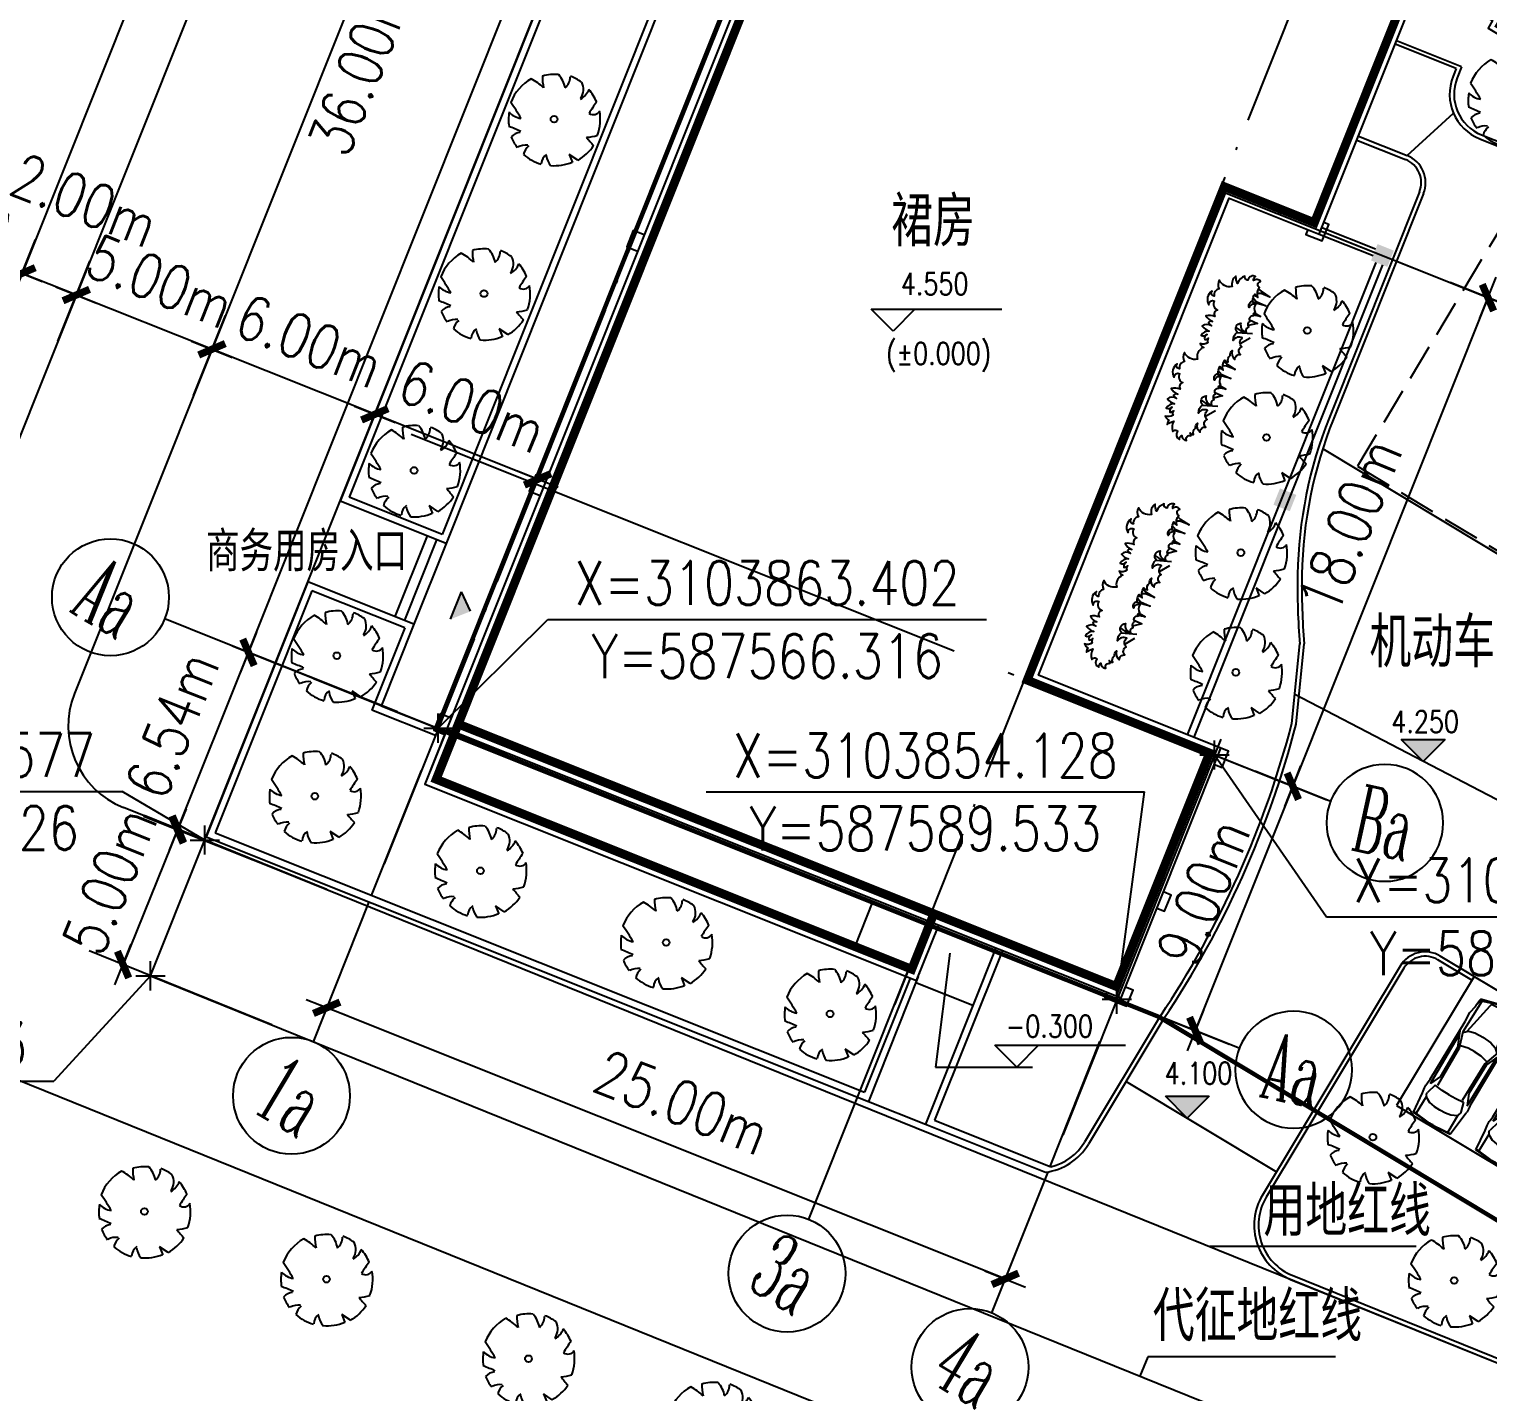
# Model space of a CAD drawing. Extents: x 587464241 to 587770505, y 3103794303 to 3104004303.
# Drawn here: x 587552317 to 587602225, y 3103840699 to 3103887316 of the extents above; entities that cross this region are included whole.
import ezdxf
from ezdxf.enums import TextEntityAlignment as Align

# ---------------------------------------------------------------- set-up
doc = ezdxf.new("R2010")
doc.units = 0
doc.header["$LTSCALE"] = 5000
doc.header["$MEASUREMENT"] = 0
doc.linetypes.add('DASH', pattern=[0.35, 0.25, -0.1])
doc.linetypes.add('DOTE', pattern=[2.42, 2, -0.2, 0.02, -0.2])
doc.layers.get('0').update_dxf_attribs({"linetype": 'CONTINUOUS'})
doc.layers.get('DEFPOINTS').update_dxf_attribs({"linetype": 'CONTINUOUS'})
for name, color, linetype in [('ARDIM', 4, 'CONTINUOUS'), ('AXIS', 3, 'CONTINUOUS'), ('AXIS_TEXT', 7, 'CONTINUOUS'), ('COLUMN', 7, 'CONTINUOUS'), ('DOTE', 4, 'DOTE'), ('GROUND', 2, 'CONTINUOUS'), ('LSVEHICLE', 1, 'CONTINUOUS'), ('PUB_DIM', 3, 'CONTINUOUS'), ('ROOF', 6, 'CONTINUOUS'), ('TEXT', 4, 'CONTINUOUS'), ('红线', 1, 'CONTINUOUS'), ('绿化', 3, 'CONTINUOUS'), ('花坛', 2, 'CONTINUOUS'), ('道路', 2, 'CONTINUOUS')]:
    doc.layers.add(name, color=color, linetype=linetype)
doc.styles.add('_DIMFONT', font='TXT.shx')
doc.styles.add('COMPLEX', font='COMPLEX')
doc.styles.add('DIM_FONT', font='SIMPLEX.shx', dxfattribs={"width": 0.8})
doc.styles.add('HZZ', font='SimSun.ttf', dxfattribs={"width": 0.8})
doc.dimstyles.new('AXIS500_M', dxfattribs={"dimscale": 5, "dimtxt": 300, "dimasz": 1, "dimexe": 250, "dimexo": 300, "dimgap": 150, "dimtad": 1, "dimlfac": 0.001, "dimzin": 0, "dimdsep": 46, "dimtxsty": 'DIM_FONT', "dimblk": '_DIMX', "dimcen": 0.09, "dimse1": 1, "dimse2": 1, "dimclrt": 7, "dimadec": 0, "dimazin": 0, "dimtfac": 1, "dimtdec": 0, "dimtix": 1, "dimtmove": 2, "dimatfit": 3, "dimldrblk": '_DIMX', "dimfxl": 0, "dimtolj": 1, "dimtzin": 0, "dimarcsym": 0})

# ---------------------------------------------------------------- blocks, each defined once
blk = doc.blocks.new('_FZH')
blk.add_solid([(-0.5, -0.5), (0.5, -0.5), (-0.5, 0.5), (0.5, 0.5)])
blk = doc.blocks.new('_DIMX')
blk.add_line((-150, 0), (150, 0))
at = {"const_width": 50}
blk.add_lwpolyline([(-70, -70), (70, 70)], dxfattribs=at)
blk = doc.blocks.new('*D53')
at = {"color": 0, "linetype": 'ByBlock'}
for p, q in [((587562499, 3103857889), (587556246, 3103860418)), ((587557405, 3103859949), (587555530, 3103855314)), ((587557407, 3103859954), (587557409, 3103859959)), ((587560624, 3103853253), (587554371, 3103855782)), ((587555528, 3103855309), (587555526, 3103855304))]:
    blk.add_line(p, q, dxfattribs=at)
at = {"layer": 'DEFPOINTS', "color": 0, "linetype": 'ByBlock'}
for p in [(587563890, 3103857326), (587555530, 3103855314), (587562014, 3103852691)]:
    blk.add_point(p, dxfattribs=at)
at = {"color": 0, "linetype": 'ByBlock', "xscale": 5, "yscale": 5, "zscale": 5}
for p, rotation in [((587557405, 3103859949), 247.9761475941721), ((587555530, 3103855314), 67.97614759417209)]:
    blk.add_blockref('_DIMX', p, dxfattribs=dict(at, rotation=rotation))
at = {"color": 7, "linetype": 'ByBlock', "insert": (587555077, 3103858194), "char_height": 1500, "attachment_point": 5, "rotation": 67.9761, "style": 'DIM_FONT'}
blk.add_mtext('\\A1;5.00m', dxfattribs=at)
blk = doc.blocks.new('*D52')
at = {"color": 0, "linetype": 'ByBlock'}
for p, q in [((587564923, 3103863958), (587558659, 3103866460)), ((587557394, 3103859921), (587559820, 3103865996)), ((587559822, 3103866001), (587559824, 3103866006)), ((587562497, 3103857883), (587556233, 3103860385)), ((587557392, 3103859916), (587557390, 3103859912))]:
    blk.add_line(p, q, dxfattribs=at)
at = {"layer": 'DEFPOINTS', "color": 0, "linetype": 'ByBlock'}
for p in [(587559820, 3103865996), (587566316, 3103863402), (587563890, 3103857326)]:
    blk.add_point(p, dxfattribs=at)
at = {"color": 0, "linetype": 'ByBlock', "xscale": 5, "yscale": 5, "zscale": 5}
for p, rotation in [((587559820, 3103865996), 248.2267451361063), ((587557394, 3103859921), 68.22674513610633)]:
    blk.add_blockref('_DIMX', p, dxfattribs=dict(at, rotation=rotation))
at = {"color": 7, "linetype": 'ByBlock', "insert": (587557214, 3103863515), "char_height": 1500, "attachment_point": 5, "rotation": 68.2267, "style": 'DIM_FONT'}
blk.add_mtext('\\A1;6.54m', dxfattribs=at)
blk = doc.blocks.new('SHRUB_E6')
blk.add_lwpolyline([(-705.3, 172.7, 0.149477), (-726.6, 171.8, -0.113097), (-700.5, 151.6, 0.23559), (-745.1, 134.9, -0.524071), (-733.8, 114.6, 0.530216), (-763.9, 91.3, -0.337629), (-743.6, 90.6, 0.418039), (-754.1, 60.5, -0.674625), (-726.6, 52.5, 0.400032), (-716.3, 61.5, 0.2609), (-716.3, 43.8, -0.343735), (-686.3, 48.4, -0.24835), (-661.5, 50.2, 0.338127), (-693.2, 21.3, -0.482654), (-662.1, 7.9, -0.57845), (-627.8, 17.6, -0.468158), (-590, 33.4, 0.395181), (-618.2, 65.9, -0.229308), (-576.8, 65.9, -0.637156), (-532, 67.7, 0.467961), (-558.4, 27.2, -0.452123), (-532, 28.1, -0.44764), (-505.6, 33.4, -0.698107), (-475.7, 29.9, -0.615036), (-458.9, 29, -0.296198), (-426.4, 43.9, 0.452032), (-451.9, 65, -0.483142), (-417.6, 62.4, -0.168971), (-385.1, 68.5, 0.219754), (-393, 49.2, -0.241528), (-349, 61.5, 0.2609), (-349, 43.8, -0.343735), (-319, 48.4, -0.24835), (-294.2, 50.2, 0.338127), (-325.9, 21.3, -0.482654), (-294.8, 7.9, -0.57845), (-260.5, 17.6, -0.468158), (-222.7, 33.4, 0.395181), (-250.9, 65.9, -0.229308), (-209.5, 65.9, -0.637156), (-164.7, 67.7, 0.467961), (-191, 27.2, -0.452123), (-164.7, 28.1, -0.44764), (-138.3, 33.4, -0.698107), (-108.4, 29.9, -0.615036), (-91.6, 29, -0.296198), (-59.1, 43.9, 0.452032), (-84.6, 65, -0.483142), (-50.3, 62.4, -0.168971), (-17.8, 68.5, 0.219754), (-25.7, 49.2, -0.241528), (18.3, 61.5, -0.674625), (45.8, 69.5, 0.418039), (35.3, 99.6, -0.337629), (55.6, 100.3, 0.530216), (25.5, 123.6, -0.524071), (36.8, 143.9, 0.23559), (-7.8, 160.6, -0.113097), (18.3, 180.8, 0.330676), (-31.7, 175.4, -0.351057), (-29.9, 241.8, 0.28363), (-66.7, 224.7, 0.415579), (-106.3, 231, -0.618255), (-90.1, 249.9, 0.417199), (-152.1, 236.4, -0.588209), (-126, 220.2, 0.50106), (-156.6, 189.7, 0.534816), (-188.9, 187.9, 0.136662), (-203.3, 226.5, 0.188325), (-214.1, 187.9, 0.350753), (-226.6, 203.2, 0.071071), (-233.8, 184.3, 0.341466), (-253.6, 221.1, 0.155387), (-259.9, 182.5, 0.305177), (-294, 207.7, 0.315893), (-277.8, 185.2, 0.393188), (-303.9, 184.3, 0.100817), (-290.4, 171.8, 0.365578), (-309.3, 166.4, -0.272763), (-329, 196, 0.253461), (-338, 172.7, 0.407151), (-349, 180.8, 0.330676), (-399, 175.4, -0.351057), (-397.2, 241.8, 0.28363), (-434.1, 224.7, 0.415579), (-473.6, 231, -0.618255), (-457.4, 249.9, 0.417199), (-519.4, 236.4, -0.588209), (-493.3, 220.2, 0.50106), (-523.9, 189.7, 0.534816), (-556.2, 187.9, 0.136662), (-570.6, 226.5, 0.188325), (-581.4, 187.9, 0.350753), (-593.9, 203.2, 0.071071), (-601.1, 184.3, 0.341466), (-620.9, 221.1, 0.155387), (-627.2, 182.5, 0.305177), (-661.3, 207.7, 0.315893), (-645.1, 185.2, 0.393188), (-671.2, 184.3, 0.100817), (-657.7, 171.8, 0.365578), (-676.6, 166.4, -0.272763), (-696.3, 196, 0.253461)], format="xyb", close=True)
for points in [[(-578.8, 66.8), (-552.3, 0)], [(-560.2, 80.4), (-567.1, 37.5)], [(-403.9, 67.8), (-412.7, 48.4), (-412, 0), (-420.9, 46.9), (-422.8, 67.8)], [(-211.5, 66.8), (-185, 0)], [(-192.9, 80.4), (-199.8, 37.5)], [(-36.6, 67.8), (-45.4, 48.4), (-44.7, 0), (-53.6, 46.9), (-55.5, 67.8)], [(-575.6, 0), (-619.4, 30.2)], [(-501.3, 38.6), (-500.6, 0), (-527.7, 33.1)], [(-462.9, 33.4), (-465.6, 0), (-473.9, 32.1)], [(-356.9, 62.5), (-361.4, 47.6), (-367.3, 0), (-370.3, 43.2), (-377.2, 59.1)], [(-208.3, 0), (-252.1, 30.2)], [(-134, 38.6), (-133.3, 0), (-160.3, 33.1)], [(-95.6, 33.4), (-98.3, 0), (-106.6, 32.1)], [(10.4, 62.5), (6, 47.6), (0, 0), (-3, 43.2), (-9.9, 59.1)]]:
    blk.add_lwpolyline(points)
blk = doc.blocks.new('M_F13')
for p, q in [((-515, 179), (-397, 193)), ((-484, 239), (-484, 239)), ((-397, 193), (-484, 239))]:
    blk.add_line(p, q)
blk.add_circle((-3, 3), 38.2)
for centre, radius, start, end in [((-8, 3), 532, 89.3321, 114.3856), ((-175, 449), 193, 352.0775, 26.6128), ((-85, 589), 202, 304.1868, 338.5411), ((-8, 3), 531, 62.8767, 77.7021), ((-8, 3), 527, 126.0751, 153.6245), ((-356, 208), 224, 48.5203, 80.5151), ((-325, 399), 130, 343.6555, 39.76), ((80, 476), 154, 315.8454, 359.7651), ((-244, 1929), 1632, 285.4397, 290.7099), ((-8, 3), 523, 31.4098, 49.4752), ((-8, 3), 537, 160.8426, 187.275), ((412, 44), 234, 83.5323, 121.6544), ((959, 2091), 1965, 250.0865, 256.3451), ((-8, 3), 534, 340.3307, 19.43), ((-610, -942), 880, 77.3728, 85.4649), ((-5, -500), 587, 134.7782, 147.3315), ((-8, 3), 524, 200.8103, 231.4392), ((-251, -396), 87.2, 97.741, 188.8107), ((-1350, -519), 1108, 2.9465, 10.9238), ((-8, 3), 514, 305.394, 326.2464), ((358, 465), 656, 266.7455, 282.0146), ((0, -631), 545, 39.6536, 53.993), ((-8, 3), 522, 243.1498, 261.8356), ((125, -442), 220, 160.6009, 199.3991), ((100, -357), 178, 186.1912, 248.4952), ((-8, 3), 527, 274.7236, 290.3277), ((296, -376), 163, 170.6314, 220.6278), ((325, -118), 300, 230.4582, 263.1093)]:
    blk.add_arc(centre, radius, start, end)
at = {"width": 0.8, "flags": 9}
for tag, p in [('XSIZE', (-62, 12)), ('YSIZE', (9, 6))]:
    blk.add_attdef(tag, p, '', height=0.2, dxfattribs=at)
blk = doc.blocks.new('_DIMZB1')
blk.add_line((0, 0), (3000, 0))
at = {"style": '_DIMFONT', "width": 0.8}
for tag, p in [('X=', (1500, 250)), ('Y=', (1500, -250))]:
    blk.add_attdef(tag, text='', height=300, dxfattribs=at).set_placement(p, align=Align.MIDDLE)
blk = doc.blocks.new('*D46')
at = {"color": 0, "linetype": 'ByBlock'}
for p, q in [((587563512, 3103872561), (587564606, 3103875301)), ((587564138, 3103874142), (587564134, 3103874144)), ((587569716, 3103871914), (587564143, 3103874140)), ((587569085, 3103870334), (587570180, 3103873075)), ((587569721, 3103871912), (587569725, 3103871910))]:
    blk.add_line(p, q, dxfattribs=at)
at = {"layer": 'DEFPOINTS', "color": 0, "linetype": 'ByBlock'}
for p in [(587564143, 3103874140), (587562956, 3103871168), (587568529, 3103868941)]:
    blk.add_point(p, dxfattribs=at)
at = {"color": 0, "linetype": 'ByBlock', "xscale": 5, "yscale": 5, "zscale": 5}
for p, rotation in [((587564143, 3103874140), 338.2268400087817), ((587569716, 3103871914), 158.2268400087817)]:
    blk.add_blockref('_DIMX', p, dxfattribs=dict(at, rotation=rotation))
at = {"color": 7, "linetype": 'ByBlock', "insert": (587567486, 3103874420), "char_height": 1500, "attachment_point": 5, "rotation": 338.2268, "style": 'DIM_FONT'}
blk.add_mtext('\\A1;6.00m', dxfattribs=at)
blk = doc.blocks.new('*D23')
at = {"color": 0, "linetype": 'ByBlock'}
for p, q in [((587544939, 3103879979), (587546033, 3103882719)), ((587552066, 3103878964), (587545574, 3103881557)), ((587551440, 3103877383), (587552534, 3103880123))]:
    blk.add_line(p, q, dxfattribs=at)
at = {"layer": 'DEFPOINTS', "color": 0, "linetype": 'ByBlock'}
for p in [(587545570, 3103881559), (587544383, 3103878586), (587550883, 3103875990)]:
    blk.add_point(p, dxfattribs=at)
at = {"color": 0, "linetype": 'ByBlock', "xscale": 5, "yscale": 5, "zscale": 5}
for p, rotation in [((587545570, 3103881559), 158.2268400330645), ((587552070, 3103878962), 338.2268400330645)]:
    blk.add_blockref('_DIMX', p, dxfattribs=dict(at, rotation=rotation))
at = {"color": 7, "linetype": 'ByBlock', "insert": (587549376, 3103881653), "char_height": 1500, "attachment_point": 5, "rotation": 338.2268, "style": 'DIM_FONT'}
blk.add_mtext('\\A1;7.00m', dxfattribs=at)
blk = doc.blocks.new('*D22')
at = {"color": 0, "linetype": 'ByBlock'}
for p, q in [((587551440, 3103877383), (587552534, 3103880123)), ((587553297, 3103876641), (587554391, 3103879381)), ((587553923, 3103878222), (587552075, 3103878960))]:
    blk.add_line(p, q, dxfattribs=at)
at = {"layer": 'DEFPOINTS', "color": 0, "linetype": 'ByBlock'}
for p in [(587552070, 3103878962), (587550883, 3103875990), (587552740, 3103875248)]:
    blk.add_point(p, dxfattribs=at)
at = {"color": 0, "linetype": 'ByBlock', "xscale": 5, "yscale": 5, "zscale": 5}
for p, rotation in [((587552070, 3103878962), 158.2268400317977), ((587553928, 3103878220), 338.2268400317977)]:
    blk.add_blockref('_DIMX', p, dxfattribs=dict(at, rotation=rotation))
at = {"color": 7, "linetype": 'ByBlock', "insert": (587554215, 3103881460), "char_height": 1500, "attachment_point": 5, "rotation": 338.2268, "style": 'DIM_FONT'}
blk.add_mtext('\\A1;2.00m', dxfattribs=at)
blk = doc.blocks.new('*D21')
at = {"color": 0, "linetype": 'ByBlock'}
for p, q in [((587553297, 3103876641), (587554391, 3103879381)), ((587553923, 3103878222), (587553918, 3103878224)), ((587558571, 3103876365), (587553928, 3103878220)), ((587557940, 3103874786), (587559035, 3103877526)), ((587558576, 3103876364), (587558580, 3103876362))]:
    blk.add_line(p, q, dxfattribs=at)
at = {"layer": 'DEFPOINTS', "color": 0, "linetype": 'ByBlock'}
for p in [(587553928, 3103878220), (587552740, 3103875248), (587557384, 3103873393)]:
    blk.add_point(p, dxfattribs=at)
at = {"color": 0, "linetype": 'ByBlock', "xscale": 5, "yscale": 5, "zscale": 5}
for p, rotation in [((587553928, 3103878220), 338.2268400239293), ((587558571, 3103876365), 158.2268400239293)]:
    blk.add_blockref('_DIMX', p, dxfattribs=dict(at, rotation=rotation))
at = {"color": 7, "linetype": 'ByBlock', "insert": (587556806, 3103878686), "char_height": 1500, "attachment_point": 5, "rotation": 338.2268, "style": 'DIM_FONT'}
blk.add_mtext('\\A1;5.00m', dxfattribs=at)
blk = doc.blocks.new('*D20')
at = {"color": 0, "linetype": 'ByBlock'}
for p, q in [((587557940, 3103874786), (587559035, 3103877526)), ((587558566, 3103876367), (587558562, 3103876369)), ((587564143, 3103874140), (587558571, 3103876365)), ((587563512, 3103872561), (587564606, 3103875301)), ((587564147, 3103874138), (587564152, 3103874136))]:
    blk.add_line(p, q, dxfattribs=at)
at = {"layer": 'DEFPOINTS', "color": 0, "linetype": 'ByBlock'}
for p in [(587558571, 3103876365), (587557384, 3103873393), (587562956, 3103871168)]:
    blk.add_point(p, dxfattribs=at)
at = {"color": 0, "linetype": 'ByBlock', "xscale": 5, "yscale": 5, "zscale": 5}
for p, rotation in [((587558571, 3103876365), 338.2268400326423), ((587564143, 3103874140), 158.2268400326423)]:
    blk.add_blockref('_DIMX', p, dxfattribs=dict(at, rotation=rotation))
at = {"color": 7, "linetype": 'ByBlock', "insert": (587561913, 3103876646), "char_height": 1500, "attachment_point": 5, "rotation": 338.2268, "style": 'DIM_FONT'}
blk.add_mtext('\\A1;6.00m', dxfattribs=at)
blk = doc.blocks.new('_AXISO')
blk.add_circle((0, 0), 0.5)
at = {"layer": 'AXIS_TEXT', "style": 'COMPLEX', "width": 1.041667}
blk.add_attdef('A', text='', height=0.56, dxfattribs=at).set_placement((-0.25, -0.28), (0.25, -0.28), align=Align.FIT)
blk = doc.blocks.new('A1099DD')
for p, q in [((7.3, 29.9), (0.9, 6.3)), ((2.7, 13.6), (58.3, 24.8)), ((4.8, 13.9), (10.2, 29.5)), ((20.3, 33.1), (9.9, 32.1)), ((10.1, 28.5), (61.8, 29.3)), ((11.6, 30.7), (18.2, 32.6)), ((20.6, 32), (20.3, 33.1)), ((32.7, 34.8), (20.6, 32.3)), ((47.1, 34.2), (32.7, 34.8)), ((144.3, 34.5), (47.1, 34.2)), ((54.4, 13.3), (57.3, 22.5)), ((57.3, 22.5), (63.3, 28.7)), ((61.8, 29.3), (84.8, 21.7)), ((62.7, 34), (85, 24.3)), ((149.6, 31), (68.1, 31.7)), ((78, 10.5), (81, 21.8)), ((84.8, 21.7), (146.9, 20.8)), ((85, 24.3), (133.3, 23.9)), ((133.3, 23.9), (149.6, 31)), ((150.7, 35.1), (144.3, 34.5)), ((148, 23.8), (162.6, 27.9)), ((149.3, 11.4), (148, 23.8)), ((167, 33.8), (159.3, 34.9)), ((197.6, 30.8), (167, 33.8)), ((167.6, 27.1), (169.6, 25.8)), ((169.2, 26.5), (196.9, 26.6)), ((169.2, 26.5), (173.5, 17.9)), ((198.9, 5.2), (196.7, 30.7)), ((199.8, 5.2), (197.6, 30.8)), ((3.7, 13.7), (1.9, 5)), ((5.8, 1.5), (6.5, 14.3)), ((53.6, -0.6), (54.4, 13.3)), ((53.6, 0.6), (54.4, -13.3)), ((77.6, -0.5), (78, 10.5)), ((77.6, 0.5), (78, -10.5)), ((149.5, -0.4), (149.3, 11.4)), ((149.5, 0.4), (149.3, -11.4)), ((173.5, 17.9), (175, 9.4)), ((175, 9.4), (175.3, 0.3)), ((7.3, -29.9), (0.9, -6.3)), ((3.7, -13.7), (1.9, -5)), ((2.7, -13.6), (58.3, -24.8)), ((4.8, -13.9), (10.2, -29.5)), ((5.8, -1.5), (6.5, -14.3)), ((54.4, -13.3), (57.3, -22.5)), ((78, -10.5), (81, -21.8)), ((84.8, -21.7), (146.9, -20.8)), ((149.3, -11.4), (148, -23.8)), ((169.2, -26.5), (173.5, -17.9)), ((173.5, -17.9), (175, -9.4)), ((175, -9.4), (175.3, -0.3)), ((198.9, -5.2), (196.7, -30.7)), ((199.8, -5.2), (197.6, -30.8)), ((20.3, -33.1), (9.9, -32.1)), ((10.1, -28.5), (61.8, -29.3)), ((11.6, -30.7), (18.2, -32.6)), ((20.6, -32), (20.3, -33.1)), ((32.7, -34.8), (20.6, -32.3)), ((47.1, -34.2), (32.7, -34.8)), ((144.3, -34.5), (47.1, -34.2)), ((57.3, -22.5), (63.3, -28.7)), ((61.8, -29.3), (84.8, -21.7)), ((62.7, -34), (85, -24.3)), ((149.6, -31), (68.1, -31.7)), ((85, -24.3), (133.3, -23.9)), ((133.3, -23.9), (149.6, -31)), ((150.7, -35.1), (144.3, -34.5)), ((148, -23.8), (162.6, -27.9)), ((167, -33.8), (159.3, -34.9)), ((197.6, -30.8), (167, -33.8)), ((167.6, -27.1), (169.6, -25.8)), ((169.2, -26.5), (196.9, -26.6))]:
    blk.add_line(p, q)
for centre, radius, start, end in [((10.2, 29.1), 3, 95.8102, 164.6615), ((12.1, 28.8), 2, 105.4862, 160.7894), ((154.3, -0.7), 36, 81.9284, 95.6257), ((164.2, 22.1), 6, 56.2641, 105.5306), ((24, 0), 24, 164.6615, 195.3385), ((25.3, 0), 24, 167.9052, 192.0948), ((29.7, 0), 24, 176.4735, 183.5265), ((139.1, 0), 60, 355.0592, 4.9408), ((140.1, 0), 60, 355.0592, 4.9408), ((10.2, -29.1), 3, 195.3385, 264.1898), ((12.1, -28.8), 2, 199.2106, 254.5138), ((154.3, 0.7), 36, 264.3743, 278.0716), ((164.2, -22.1), 6, 254.4694, 303.7359)]:
    blk.add_arc(centre, radius, start, end)
blk = doc.blocks.new('*D16')
at = {"color": 0, "linetype": 'ByBlock'}
for p, q in [((587597783, 3103879907), (587603390, 3103877667)), ((587602228, 3103878126), (587595554, 3103861420)), ((587591107, 3103863191), (587596713, 3103860951))]:
    blk.add_line(p, q, dxfattribs=at)
at = {"layer": 'DEFPOINTS', "color": 0, "linetype": 'ByBlock'}
for p in [(587596390, 3103880463), (587589714, 3103863747), (587595553, 3103861415)]:
    blk.add_point(p, dxfattribs=at)
at = {"color": 0, "linetype": 'ByBlock', "xscale": 5, "yscale": 5, "zscale": 5}
for p, rotation in [((587602229, 3103878131), 68.22674513768999), ((587595553, 3103861415), 248.22674513769)]:
    blk.add_blockref('_DIMX', p, dxfattribs=dict(at, rotation=rotation))
at = {"color": 7, "linetype": 'ByBlock', "insert": (587597498, 3103870329), "char_height": 1500, "attachment_point": 5, "rotation": 68.2267, "style": 'DIM_FONT'}
blk.add_mtext('\\A1;18.00m', dxfattribs=at)
blk = doc.blocks.new('*D15')
at = {"color": 0, "linetype": 'ByBlock'}
for p, q in [((587587763, 3103864526), (587596713, 3103860951)), ((587595551, 3103861410), (587592216, 3103853062)), ((587584425, 3103856168), (587593375, 3103852593))]:
    blk.add_line(p, q, dxfattribs=at)
at = {"layer": 'DEFPOINTS', "color": 0, "linetype": 'ByBlock'}
for p in [(587586370, 3103865083), (587583032, 3103856725), (587592214, 3103853057)]:
    blk.add_point(p, dxfattribs=at)
at = {"color": 0, "linetype": 'ByBlock', "xscale": 5, "yscale": 5, "zscale": 5}
for p, rotation in [((587595553, 3103861415), 68.22674513571741), ((587592214, 3103853057), 248.2267451357174)]:
    blk.add_blockref('_DIMX', p, dxfattribs=dict(at, rotation=rotation))
at = {"color": 7, "linetype": 'ByBlock', "insert": (587592490, 3103857793), "char_height": 1500, "attachment_point": 5, "rotation": 68.2267, "style": 'DIM_FONT'}
blk.add_mtext('\\A1;9.00m', dxfattribs=at)
blk = doc.blocks.new('*D14')
at = {"color": 0, "linetype": 'ByBlock'}
for p, q in [((587563942, 3103857458), (587562032, 3103852676)), ((587585707, 3103844565), (587562500, 3103853835)), ((587587159, 3103848185), (587585248, 3103843402))]:
    blk.add_line(p, q, dxfattribs=at)
at = {"layer": 'DEFPOINTS', "color": 0, "linetype": 'ByBlock'}
for p in [(587564499, 3103858851), (587562496, 3103853836), (587587715, 3103849578)]:
    blk.add_point(p, dxfattribs=at)
at = {"color": 0, "linetype": 'ByBlock', "xscale": 5, "yscale": 5, "zscale": 5}
for p, rotation in [((587562496, 3103853836), 158.2267367873934), ((587585712, 3103844563), 338.2267367873933)]:
    blk.add_blockref('_DIMX', p, dxfattribs=dict(at, rotation=rotation))
at = {"color": 7, "linetype": 'ByBlock', "insert": (587574660, 3103850593), "char_height": 1500, "attachment_point": 5, "rotation": 338.2267, "style": 'DIM_FONT'}
blk.add_mtext('\\A1;25.00m', dxfattribs=at)
blk = doc.blocks.new('*D10')
at = {"color": 0, "linetype": 'ByBlock'}
for p, q in [((587576796, 3103897981), (587572013, 3103899892)), ((587559822, 3103866001), (587573172, 3103899423)), ((587563442, 3103864550), (587558659, 3103866460))]:
    blk.add_line(p, q, dxfattribs=at)
at = {"layer": 'DEFPOINTS', "color": 0, "linetype": 'ByBlock'}
for p in [(587573174, 3103899428), (587578189, 3103897425), (587564835, 3103863993)]:
    blk.add_point(p, dxfattribs=at)
at = {"color": 0, "linetype": 'ByBlock', "xscale": 5, "yscale": 5, "zscale": 5}
for p, rotation in [((587573174, 3103899428), 68.22673678718722), ((587559820, 3103865996), 248.2267367871872)]:
    blk.add_blockref('_DIMX', p, dxfattribs=dict(at, rotation=rotation))
at = {"color": 7, "linetype": 'ByBlock', "insert": (587563652, 3103886004), "char_height": 1500, "attachment_point": 5, "rotation": 68.2267, "style": 'DIM_FONT'}
blk.add_mtext('\\A1;36.00m', dxfattribs=at)

msp = doc.modelspace()

# ---------------------------------------------------------------- hatches: boundary and pattern name
at = {"layer": 'PUB_DIM'}
for points in [[(587599261.545, 3103863010.608), (587600011.545, 3103862260.608), (587600761.545, 3103863010.608)], [(587591191.582, 3103850811.551), (587591941.582, 3103850061.551), (587592691.582, 3103850811.551)]]:
    msp.add_hatch(color=256, dxfattribs=at).paths.add_polyline_path(points)

# ---------------------------------------------------------------- linework, layer by layer
msp.add_line((587582769.218, 3103854988.389), (587582791.474, 3103855044.109))
msp.add_line((587582769.218, 3103854988.389), (587582791.474, 3103855044.109))
at = {"linetype": 'DASH'}
msp.add_lwpolyline([(587597762.959, 3103872361.19), (587610618.926, 3103864633.053), (587615771.018, 3103873203.698), (587602915.05, 3103880931.835)], close=True, dxfattribs=at)
at = {"layer": 'ARDIM', "ltscale": 100}
for p in [(587566732.304, 3103867127.604), (587567417.03, 3103867400.908)]:
    msp.add_line(p, (587567106.929, 3103868069.774), dxfattribs=at)
msp.add_solid([(587567417.03, 3103867400.908), (587566732.304, 3103867127.604), (587567106.929, 3103868069.774)], dxfattribs=at)
at = {"layer": 'AXIS'}
for p, q in [((587603726.866, 3103877532.824), (587600940.883, 3103878645.622)), ((587558659.488, 3103866459.895), (587556955.491, 3103867140.525)), ((587559263.113, 3103866218.793), (587564835.067, 3103863993.186)), ((587564031.234, 3103857681.049), (587565738.682, 3103861955.759)), ((587596878.731, 3103860885.383), (587594264.054, 3103861929.763)), ((587578988.864, 3103846602.378), (587582454.545, 3103855278.938)), ((587593722.24, 3103852456.859), (587588147.652, 3103854675.86)), ((587587247.709, 3103848407.686), (587588955.158, 3103852682.396))]:
    msp.add_line(p, q, dxfattribs=at)
at = {"layer": 'DOTE'}
for p, q in [((587581003.108, 3103900171.272), (587564461.518, 3103858758.293)), ((587581003.108, 3103900171.272), (587564461.518, 3103858758.293)), ((587597718.971, 3103893494.453), (587581919.25, 3103853938.792)), ((587597718.971, 3103893494.453), (587581919.25, 3103853938.792))]:
    msp.add_line(p, q, dxfattribs=at)
at = {"layer": 'DOTE', "ltscale": 2}
for p, q in [((587593047.281, 3103881798.565), (587600940.884, 3103878645.623)), ((587596390.454, 3103880463.201), (587600940.884, 3103878645.623)), ((587565387.504, 3103873463.926), (587594264.065, 3103861929.759)), ((587562049.095, 3103865105.995), (587590925.655, 3103853571.827)), ((587562049.095, 3103865105.995), (587590925.655, 3103853571.827)), ((587586370.462, 3103865082.701), (587594264.065, 3103861929.759)), ((587589713.635, 3103863747.338), (587594264.065, 3103861929.759)), ((587593088.119, 3103863029.543), (587587677.995, 3103849484.934)), ((587593088.119, 3103863029.543), (587587677.995, 3103849484.934)), ((587581174.735, 3103857466.638), (587580562.693, 3103855934.351))]:
    msp.add_line(p, q, dxfattribs=at)
at = {"layer": 'GROUND', "ltscale": 2}
for p, q in [((587565928.701, 3103869979.99), (587564828.747, 3103867226.182)), ((587566253.732, 3103869850.163), (587565153.778, 3103867096.355)), ((587566578.762, 3103869720.336), (587565478.809, 3103866966.528))]:
    msp.add_line(p, q, dxfattribs=at)
at = {"layer": 'PUB_DIM'}
for p, q in [((587581124.893, 3103877735.009), (587582624.893, 3103877735.009)), ((587581874.893, 3103876985.009), (587581124.893, 3103877735.009)), ((587582624.893, 3103877735.009), (587581874.893, 3103876985.009)), ((587582624.893, 3103877735.009), (587585596.322, 3103877735.009)), ((587566316.19, 3103863401.589), (587570066.19, 3103867117.095)), ((587566316.19, 3103862901.589), (587566316.19, 3103863901.589)), ((587565816.19, 3103863401.589), (587566816.19, 3103863401.589)), ((587592871.076, 3103861986.161), (587592871.076, 3103862986.161)), ((587600011.545, 3103862260.608), (587599261.545, 3103863010.608)), ((587599261.545, 3103863010.608), (587600761.545, 3103863010.608)), ((587600761.545, 3103863010.608), (587600011.545, 3103862260.608)), ((587592371.076, 3103862486.161), (587593371.076, 3103862486.161)), ((587592871.076, 3103862486.161), (587596704.233, 3103856949.633)), ((587558326, 3103859577), (587555500.155, 3103861235.829)), ((587589532.666, 3103854128.229), (587590478.443, 3103861219.923)), ((587558326, 3103859077), (587558326, 3103860077)), ((587557826, 3103859577), (587558826, 3103859577)), ((587583819.638, 3103855700.923), (587583325.78, 3103851807.884)), ((587556471, 3103854433), (587556471, 3103855433)), ((587556471, 3103854933), (587553161.152, 3103851331.602)), ((587555971, 3103854933), (587556971, 3103854933)), ((587589532.666, 3103853628.229), (587589532.666, 3103854628.229)), ((587589032.666, 3103854128.229), (587590032.666, 3103854128.229)), ((587585355.186, 3103852556.857), (587586855.186, 3103852556.857)), ((587586105.186, 3103851806.857), (587585355.186, 3103852556.857)), ((587586855.186, 3103852556.857), (587586105.186, 3103851806.857)), ((587586855.186, 3103852556.857), (587589826.614, 3103852556.857)), ((587583325.78, 3103851807.884), (587586647.594, 3103851807.884)), ((587591941.582, 3103850061.551), (587591191.582, 3103850811.551)), ((587591191.582, 3103850811.551), (587592691.582, 3103850811.551)), ((587592691.582, 3103850811.551), (587591941.582, 3103850061.551))]:
    msp.add_line(p, q, dxfattribs=at)
at = {"layer": 'ROOF'}
for p, q in [((587596457.381, 3103880307.25), (587598296.126, 3103879572.8)), ((587596546.405, 3103880530.128), (587598385.15, 3103879795.678)), ((587598396.516, 3103879338.873), (587591942.202, 3103863180.065)), ((587598619.395, 3103879249.849), (587592165.081, 3103863091.041))]:
    msp.add_line(p, q, dxfattribs=at)
msp.add_lwpolyline([(587566607.801, 3103863376.807), (587589681.151, 3103854176.465), (587593093.741, 3103862720.106), (587586853.151, 3103865212.786), (587593374.233, 3103881538.752), (587596457.381, 3103880307.25), (587599053.922, 3103886807.863), (587599795.791, 3103888665.181), (587602286.831, 3103887670.185), (587602389.689, 3103887608.353), (587602235.063, 3103887351.189), (587654138.83, 3103856150.161), (587668497.727, 3103880036.579), (587616593.96, 3103911237.607), (587615947.452, 3103910162.123), (587615844.759, 3103910223.855), (587614814.87, 3103909842.631), (587580278.497, 3103897058.621), (587580023.651, 3103896964.287), (587579813.065, 3103896437.07)], close=True, dxfattribs=at)
msp.add_lwpolyline([(587566607.801, 3103863376.807), (587589681.151, 3103854176.465), (587593093.741, 3103862720.106), (587586853.151, 3103865212.786), (587593374.233, 3103881538.752), (587596457.381, 3103880307.25), (587599053.922, 3103886807.863), (587599795.791, 3103888665.181), (587602286.831, 3103887670.185), (587602389.689, 3103887608.353), (587602235.063, 3103887351.189), (587654138.83, 3103856150.161), (587668497.727, 3103880036.579), (587616593.96, 3103911237.607), (587615947.452, 3103910162.123), (587615844.759, 3103910223.855), (587614814.87, 3103909842.631), (587580278.497, 3103897058.621), (587580023.651, 3103896964.287), (587579813.065, 3103896437.07)], close=True, dxfattribs=at)
at = {"layer": 'ROOF', "const_width": 300}
msp.add_lwpolyline([(587566997.745, 3103863544.29), (587589513.768, 3103854566.178), (587592703.863, 3103862552.789), (587586463.273, 3103865045.469), (587593206.915, 3103881928.63), (587596290.064, 3103880697.128), (587598775.324, 3103886919.144), (587599628.473, 3103889055.06), (587602420.621, 3103887939.792), (587602801.398, 3103887710.894), (587602646.772, 3103887453.729), (587654036.274, 3103856561.843), (587668086.044, 3103879934.022), (587616696.516, 3103910825.925), (587616050.009, 3103909750.441), (587615813.73, 3103909892.476), (587614919.012, 3103909561.287), (587580382.64, 3103896777.277), (587580252.803, 3103896729.217), (587580091.663, 3103896325.79)], close=True, dxfattribs=at)
at = {"layer": 'ROOF'}
for points in [[(587596067.345, 3103880463.042), (587596000.504, 3103880295.699), (587596557.699, 3103880073.138), (587596780.26, 3103880630.334), (587596613.1, 3103880697.102)], [(587596067.345, 3103880463.042), (587596000.504, 3103880295.699), (587596557.699, 3103880073.138), (587596780.26, 3103880630.334), (587596613.1, 3103880697.102)], [(587573358.807, 3103880278.403), (587572987.343, 3103880426.776), (587572764.782, 3103879869.581), (587573136.246, 3103879721.207)], [(587573358.807, 3103880278.403), (587572987.343, 3103880426.776), (587572764.782, 3103879869.581), (587573136.246, 3103879721.207)], [(587570020.397, 3103871920.471), (587569648.933, 3103872068.845), (587569426.373, 3103871511.649), (587569797.836, 3103871363.275)], [(587570020.397, 3103871920.471), (587569648.933, 3103872068.845), (587569426.373, 3103871511.649), (587569797.836, 3103871363.275)], [(587566756.174, 3103863748.271), (587566384.711, 3103863896.645), (587566162.15, 3103863339.449), (587566533.614, 3103863191.076)], [(587566607.801, 3103863376.807), (587565852.892, 3103861486.842), (587582680.195, 3103854765.511), (587583437.96, 3103856665.895)], [(587566533.614, 3103863191.076), (587565852.892, 3103861486.842), (587582680.195, 3103854765.511), (587583437.96, 3103856665.895)], [(587592871.18, 3103862162.911), (587593131.121, 3103862058.956), (587593353.725, 3103862616.261), (587593093.741, 3103862720.106)], [(587590905.203, 3103857240.959), (587591165.188, 3103857137.113), (587591387.749, 3103857694.309), (587591127.764, 3103857798.154)], [(587589198.135, 3103854369.064), (587589124.109, 3103854183.737), (587589867.037, 3103853886.989), (587590089.597, 3103854444.185), (587589829.573, 3103854548.047)], [(587589198.135, 3103854369.064), (587589124.109, 3103854183.737), (587589867.037, 3103853886.989), (587590089.597, 3103854444.185), (587589829.573, 3103854548.047)]]:
    msp.add_lwpolyline(points, dxfattribs=at)
at = {"layer": 'ROOF', "const_width": 300}
msp.add_lwpolyline([(587566997.745, 3103863544.29), (587566242.77, 3103861654.159), (587582512.712, 3103855155.455), (587583270.412, 3103857055.674)], dxfattribs=at)
at = {"layer": 'TEXT'}
for p, q in [((587599768.716, 3103845667.797), (587592709.674, 3103845667.797)), ((587590590.363, 3103841901.094), (587590322.781, 3103841239.597)), ((587597010.242, 3103841901.094), (587590590.363, 3103841901.094))]:
    msp.add_line(p, q, dxfattribs=at)
at = {"layer": '红线'}
for p, q in [((587556471.005, 3103854932.998), (587588502, 3103935125)), ((587558326, 3103859577), (587606943, 3103839910)), ((587556471, 3103854933), (587605068, 3103835275))]:
    msp.add_line(p, q, dxfattribs=at)
at = {"layer": '红线', "linetype": 'DASH', "const_width": 150}
msp.add_lwpolyline([(587668532.143, 3103879928.382), (587621029.155, 3103908483.869), (587615501.087, 3103911806.968, 0.462267026), (587580956.56, 3103900176.247), (587572978.978, 3103880203.74), (587572979.005, 3103880203.73), (587566265.12, 3103863394.989), (587575593.501, 3103859668.954), (587580145.001, 3103857850.957), (587580145.069, 3103857850.865), (587590959.68, 3103853531.205), (587636285.213, 3103826284.668)], format="xyb", close=True, dxfattribs=at)
at = {"layer": '花坛'}
for p, q in [((587571872.267, 3103893486.967), (587562956.992, 3103871166.98)), ((587572006.121, 3103893175.065), (587563268.894, 3103871300.834)), ((587575182.135, 3103891906.469), (587566444.908, 3103870032.238)), ((587575494.037, 3103892040.323), (587566578.762, 3103869720.336)), ((587601143.405, 3103885973.261), (587599053.922, 3103886807.863)), ((587601327.216, 3103886029.06), (587599098.434, 3103886919.302)), ((587601143.405, 3103885973.261), (587601035.752, 3103885703.746)), ((587601327.216, 3103886029.06), (587601175.051, 3103885648.105)), ((587599466.125, 3103882992.555), (587601051.77, 3103884440.992)), ((587597796.373, 3103883659.505), (587599466.125, 3103882992.555)), ((587602011.638, 3103883698.715), (587605454.9, 3103882323.372)), ((587597740.733, 3103883520.206), (587599410.485, 3103882853.256)), ((587601955.996, 3103883559.417), (587605517.732, 3103882136.751)), ((587599884.55, 3103881748.6), (587596794.08, 3103874011.453)), ((587600023.849, 3103881692.96), (587596933.379, 3103873955.813)), ((587606495.489, 3103866993.16), (587596574.784, 3103872956.816)), ((587566578.762, 3103869720.336), (587562956.992, 3103871166.98)), ((587566444.908, 3103870032.238), (587563268.894, 3103871300.834)), ((587561857.038, 3103868413.172), (587558370.255, 3103859683.777)), ((587565478.809, 3103866966.528), (587561857.038, 3103868413.172)), ((587561990.892, 3103868101.27), (587558682.157, 3103859817.631)), ((587565166.906, 3103866832.674), (587561990.892, 3103868101.27)), ((587565166.906, 3103866832.674), (587564044.887, 3103864023.625)), ((587565478.809, 3103866966.528), (587564356.79, 3103864157.479)), ((587595520.264, 3103863554.932), (587595789.954, 3103866304.687)), ((587595669.547, 3103863540.291), (587595939.238, 3103866290.046)), ((587602785.984, 3103860822.297), (587595597.641, 3103864571.231)), ((587566217.95, 3103863155.638), (587564044.887, 3103864023.625)), ((587566195.534, 3103863423.029), (587564356.79, 3103864157.479)), ((587558682.157, 3103859817.631), (587580895.683, 3103850944.88)), ((587558370.255, 3103859683.777), (587581029.537, 3103850632.978)), ((587585390.747, 3103855890.182), (587582979.721, 3103849854.016)), ((587585613.625, 3103855801.158), (587583291.623, 3103849987.87)), ((587599223.338, 3103855264.725), (587594513.951, 3103847430.53)), ((587601675.264, 3103854782.551), (587600518.33, 3103855478.021)), ((587601752.545, 3103854911.11), (587600595.612, 3103855606.581)), ((587582457.316, 3103854854.535), (587580895.683, 3103850944.88)), ((587582735.835, 3103854904.81), (587581029.537, 3103850632.978)), ((587582656.141, 3103854705.292), (587584606.325, 3103853926.33)), ((587599351.898, 3103855187.444), (587594642.511, 3103847353.249)), ((587601752.545, 3103854911.11), (587599099.077, 3103850496.992)), ((587601752.545, 3103854911.11), (587625401.283, 3103840695.092)), ((587591015.7, 3103853547.996), (587588428.232, 3103849243.671)), ((587591144.26, 3103853470.715), (587588556.792, 3103849166.39)), ((587589850.526, 3103851318.552), (587594992.913, 3103848227.297)), ((587581029.537, 3103850632.978), (587582979.721, 3103849854.016)), ((587599099.077, 3103850496.992), (587622747.811, 3103836280.969)), ((587582979.721, 3103849854.016), (587587090.163, 3103848212.181)), ((587583291.623, 3103849987.87), (587587273.051, 3103848397.567)), ((587595478.062, 3103844546.07), (587606941.877, 3103839908.597)), ((587595534.313, 3103844685.123), (587606998.129, 3103840047.65))]:
    msp.add_line(p, q, dxfattribs=at)
for centre, radius, start, end in [((587602568.039, 3103885091.704), 1650, 158.2267368, 248.2267368), ((587602568.039, 3103885091.704), 1500, 158.2267368, 248.2267368), ((587599095.191, 3103882063.896), 850, 338.226612, 68.2267368), ((587599095.191, 3103882063.896), 1000, 338.226612, 68.2267368), ((587610863.252, 3103868391.764), 15150, 158.226612, 178.991453), ((587610863.252, 3103868391.764), 15000, 158.226612, 178.991453), ((587620157.447, 3103868228.147), 24445.635, 178.991453, 184.5754362), ((587620157.447, 3103868228.147), 24295.635, 178.991453, 184.5754362), ((587563581.894, 3103871908.922), 33010.993, 326.2189361, 345.3825724), ((587563581.894, 3103871908.922), 33160.993, 326.2189361, 345.3825724), ((587600080.402, 3103854749.516), 1000, 58.9885667, 148.9885667), ((587600080.402, 3103854749.516), 850, 58.9885667, 148.9885667), ((587586842.663, 3103850196.808), 1850, 283.4526779, 328.9885667), ((587586842.663, 3103850196.808), 2000, 277.1085898, 328.9885667), ((587596228.08, 3103846400.112), 2000, 148.9885667, 247.9751225), ((587596228.08, 3103846400.112), 1850, 148.9885667, 247.9751225)]:
    msp.add_arc(centre, radius, start, end, dxfattribs=at)
at = {"layer": '道路'}
for p, q in [((587565210.475, 3103911859.602), (587546253.424, 3103864399.127)), ((587567067.794, 3103911117.736), (587548110.743, 3103863657.261)), ((587571711.093, 3103909263.072), (587553866.84, 3103864588.576)), ((587558326, 3103859577), (587555540.021, 3103860689.799)), ((587551847.447, 3103851409.761), (587603505.586, 3103830513.497)), ((587580246.996, 3103844745.06), (587580246.996, 3103844745.06))]:
    msp.add_line(p, q, dxfattribs=at)
msp.add_arc((587556652.819, 3103863475.778), 3000, 158.22684, 248.22684, dxfattribs=at)

# ---------------------------------------------------------------- block references
at = {"layer": 'AXIS'}
ref = msp.add_blockref('_AXISO', (587555098.176, 3103867882.402), dxfattribs=dict(at, xscale=3999.999999999999, yscale=3999.999999999999, zscale=3999.999999999999, rotation=328.988566739218))
ref.add_attrib('A', 'Aa', dxfattribs={"layer": 'AXIS_TEXT', "height": 2240, "rotation": 328.9885667, "style": 'COMPLEX', "width": 0.520833}).set_placement((587553664.077, 3103867437.699), (587555378.206, 3103866407.281), align=Align.FIT)
ref = msp.add_blockref('_AXISO', (587598700.485, 3103860163.824), dxfattribs=dict(at, xscale=-3999.999999999999, yscale=3999.999999999999, zscale=3999.999999999999, rotation=347.5328176720117))
ref.add_attrib('A', 'Ba', dxfattribs={"layer": 'AXIS_TEXT', "height": 2240, "rotation": 347.5328176, "style": 'COMPLEX', "width": 0.506757}).set_placement((587597482.279, 3103859286.114), (587599435.119, 3103858854.353), align=Align.FIT)
ref = msp.add_blockref('_AXISO', (587595580.438, 3103851717.195), dxfattribs=dict(at, xscale=-3999.999999999999, yscale=3999.999999999999, zscale=3999.999999999999, rotation=347.5328176720117))
ref.add_attrib('A', 'Aa', dxfattribs={"layer": 'AXIS_TEXT', "height": 2240, "rotation": 347.5328177, "style": 'COMPLEX', "width": 0.520833}).set_placement((587594362.232, 3103850839.486), (587596315.072, 3103850407.725), align=Align.FIT)
ref = msp.add_blockref('_AXISO', (587561292.773, 3103850825.13), dxfattribs=dict(at, xscale=4000, yscale=4000, zscale=4000, rotation=328.988566739218))
ref.add_attrib('A', '1a', dxfattribs={"layer": 'AXIS_TEXT', "height": 2240, "rotation": 328.9885667, "style": 'COMPLEX', "width": 0.625}).set_placement((587559858.674, 3103850380.427), (587561572.803, 3103849350.009), align=Align.FIT)
ref = msp.add_blockref('_AXISO', (587578246.996, 3103844745.06), dxfattribs=dict(at, xscale=4000, yscale=4000, zscale=4000, rotation=328.988566739218))
ref.add_attrib('A', '3a', dxfattribs={"layer": 'AXIS_TEXT', "height": 2240, "rotation": 328.9885667, "style": 'COMPLEX', "width": 0.551471}).set_placement((587576812.897, 3103844300.357), (587578527.026, 3103843269.938), align=Align.FIT)
ref = msp.add_blockref('_AXISO', (587584506.504, 3103841544.895), dxfattribs=dict(at, xscale=4000, yscale=4000, zscale=4000, rotation=328.988566739218))
ref.add_attrib('A', '4a', dxfattribs={"layer": 'AXIS_TEXT', "height": 2240, "rotation": 328.9885667, "style": 'COMPLEX', "width": 0.520833}).set_placement((587583072.405, 3103841100.192), (587584786.534, 3103840069.774), align=Align.FIT)
at = {"layer": 'COLUMN', "xscale": 600, "yscale": 600, "zscale": 600, "rotation": 338.226745137}
for p in [(587598619.236, 3103879572.958), (587595280.826, 3103871215.027)]:
    msp.add_blockref('_FZH', p, dxfattribs=at)
at = {"layer": 'LSVEHICLE', "xscale": -23.74999996832994, "yscale": 23.74999996832994, "zscale": 23.74999996832994, "rotation": 58.98856673921828}
for p in [(587602721.82, 3103853912.083), (587604864.483, 3103852624.064)]:
    msp.add_blockref('A1099DD', p, dxfattribs=at)
at = {"layer": 'PUB_DIM', "xscale": 5, "yscale": 5, "zscale": 5}
for p, values in [((587570066.19, 3103867117.095), {'X=': 'X=3103863.402', 'Y=': 'Y=587566.316'}), ((587540500.155, 3103861235.829), {'X=': 'X=3103859.577', 'Y=': 'Y=587558.326'}), ((587575478.443, 3103861219.923), {'X=': 'X=3103854.128', 'Y=': 'Y=587589.533'}), ((587596704.233, 3103856949.633), {'X=': 'X=3103862.486', 'Y=': 'Y=587592.871'}), ((587538161.152, 3103851331.602), {'X=': 'X=3103854.933', 'Y=': 'Y=587556.471'})]:
    msp.add_blockref('_DIMZB1', p, dxfattribs=at).add_auto_attribs(values)
at = {"layer": '绿化'}
for name, p, xscale, yscale, zscale, rotation in [('M_F13', (587603109.576, 3103884902.5), 3, 3, 2, 139.1778428952782), ('M_F13', (587570274.554, 3103884248.997), 3, 3, 2, 139.1778428952782), ('M_F13', (587567877.831, 3103878281.319), 3, 3, 2, 139.1778428952782), ('SHRUB_E6', (587594770.48, 3103878153.389), 7.5, 7.5, 7.5, 64.41822310723445), ('M_F13', (587596046.803, 3103877018.232), 3, 3, 2, 139.1778428952782), ('M_F13', (587594652.298, 3103873357.161), 3, 3, 2, 139.1778428952782), ('M_F13', (587565485.184, 3103872234.416), 3, 3, 2, 139.1778428952782), ('SHRUB_E6', (587592004.993, 3103870360.098), 7.5, 7.5, 7.5, 64.41822310723445), ('M_F13', (587593776.162, 3103869419.432), 3, 3, 2, 139.1778428952782), ('M_F13', (587562844.964, 3103865894.889), 3, 3, 2, 139.1778428952782), ('M_F13', (587593603.049, 3103865325.177), 3, 3, 2, 139.1778428952782), ('M_F13', (587562091.061, 3103861085.253), 3, 3, 2, 139.1778428952782), ('M_F13', (587567754.396, 3103858538.735), 3, 3, 2, 139.1778428952782), ('M_F13', (587574112.736, 3103856083.214), 3, 3, 2, 139.1778428952782), ('M_F13', (587579717.734, 3103853638.409), 3, 3, 2, 139.1778428952782), ('M_F13', (587598293.83, 3103849421.015), 3, 3, 2, 139.1778428952782), ('M_F13', (587556257.826, 3103846881.344), 3, 3, 2, 139.1778428952782), ('M_F13', (587562487.494, 3103844561.185), 3, 3, 2, 139.1778428952782), ('M_F13', (587601070.948, 3103844520.836), 3, 3, 2, 139.1778428952782), ('M_F13', (587569396.763, 3103841844.9), 3, 3, 2, 139.1778428952782), ('M_F13', (587575729.505, 3103839500.972), 3, 3, 2, 139.1778428952782)]:
    msp.add_blockref(name, p, dxfattribs=dict(at, xscale=xscale, yscale=yscale, zscale=zscale, rotation=rotation))

# ---------------------------------------------------------------- texts
at = {"layer": 'PUB_DIM', "style": 'DIM_FONT', "width": 0.8}
for s, p in [('4.550', (587584455.927, 3103878229.221)), ('(%%P0.000)', (587585236.831, 3103875846.672)), ('4.250', (587601238.262, 3103863250.77)), ('-0.300', (587588713.198, 3103852832.543)), ('4.100', (587593481.848, 3103851222.616))]:
    msp.add_text(s, height=750, dxfattribs=at).set_placement(p, align=Align.RIGHT)
at = {"layer": 'TEXT', "style": 'HZZ', "width": 0.7}
for s, height, p in [('裙房', 1500, (587581810.427, 3103880048.274)), ('商务用房入口', 1200, (587558370.416, 3103868894.044)), ('机动车入口', 1500, (587598175.625, 3103865646.267)), ('用地红线', 1500, (587594547.527, 3103846190.098)), ('代征地红线', 1500, (587590761.109, 3103842591.852))]:
    msp.add_text(s, height=height, dxfattribs=at).set_placement(p)

# ---------------------------------------------------------------- dimensions: what is measured, and where the dimension line sits
at = {"layer": 'AXIS'}
for base, p1, p2, angle, picture, middle in [((587573173.951, 3103899427.957), (587564835.067, 3103863993.186), (587578188.71, 3103897424.911), 68.2267368, '*D10', (587563651.501, 3103886003.663)), ((587552070.244, 3103878961.995), (587552740.448, 3103875248.092), (587550883.128, 3103875989.958), 158.22684, '*D22', (587554214.869, 3103881459.563))]:
    dim = msp.add_linear_dim(base=base, p1=p1, p2=p2, angle=angle, dimstyle='AXIS500_M', override={"dimpost": 'm', "dimblk1": '_DIMX', "dimblk2": '_DIMX', "dimsah": 1, "dimse1": 0, "dimse2": 0}, dxfattribs=at)
    dim.commit()
    dim.dimension.update_dxf_attribs({"geometry": picture, "text_midpoint": middle, "dimtype": 129})
for p1, p2, distance, picture, middle in [((587550883.128, 3103875989.958), (587544382.511, 3103878586.488), -3200.351, '*D23', (587549376.334, 3103881653.25)), ((587557383.63, 3103873393.137), (587552740.332, 3103875247.802), -3200.664, '*D21', (587556805.612, 3103878685.787)), ((587596390.454, 3103880463.201), (587589713.635, 3103863747.338), 6287.479, '*D16', (587597497.981, 3103870329.429)), ((587562955.588, 3103871167.54), (587557383.63, 3103873393.137), -3200.664, '*D20', (587561913.24, 3103876645.656)), ((587568528.95, 3103868941.383), (587562955.588, 3103871167.54), -3200.664, '*D46', (587567485.9, 3103874419.779)), ((587563889.567, 3103857326.374), (587566316.19, 3103863401.589), 6994.902, '*D52', (587557214.01, 3103863515.033)), ((587586370.462, 3103865082.701), (587583032.053, 3103856724.77), 9887.479, '*D15', (587592490.366, 3103857792.531)), ((587563889.567, 3103857326.374), (587562014.367, 3103852690.649), -6994.835, '*D53', (587555077.018, 3103858194.012)), ((587587715.087, 3103849577.796), (587564498.612, 3103858851.159), 5400, '*D14', (587574660.205, 3103850592.707))]:
    dim = msp.add_aligned_dim(p1=p1, p2=p2, distance=distance, dimstyle='AXIS500_M', override={"dimpost": 'm', "dimblk1": '_DIMX', "dimblk2": '_DIMX', "dimsah": 1, "dimse1": 0, "dimse2": 0}, dxfattribs=at)
    dim.commit()
    dim.dimension.update_dxf_attribs({"geometry": picture, "text_midpoint": middle})

doc.saveas('drawing.dxf')
